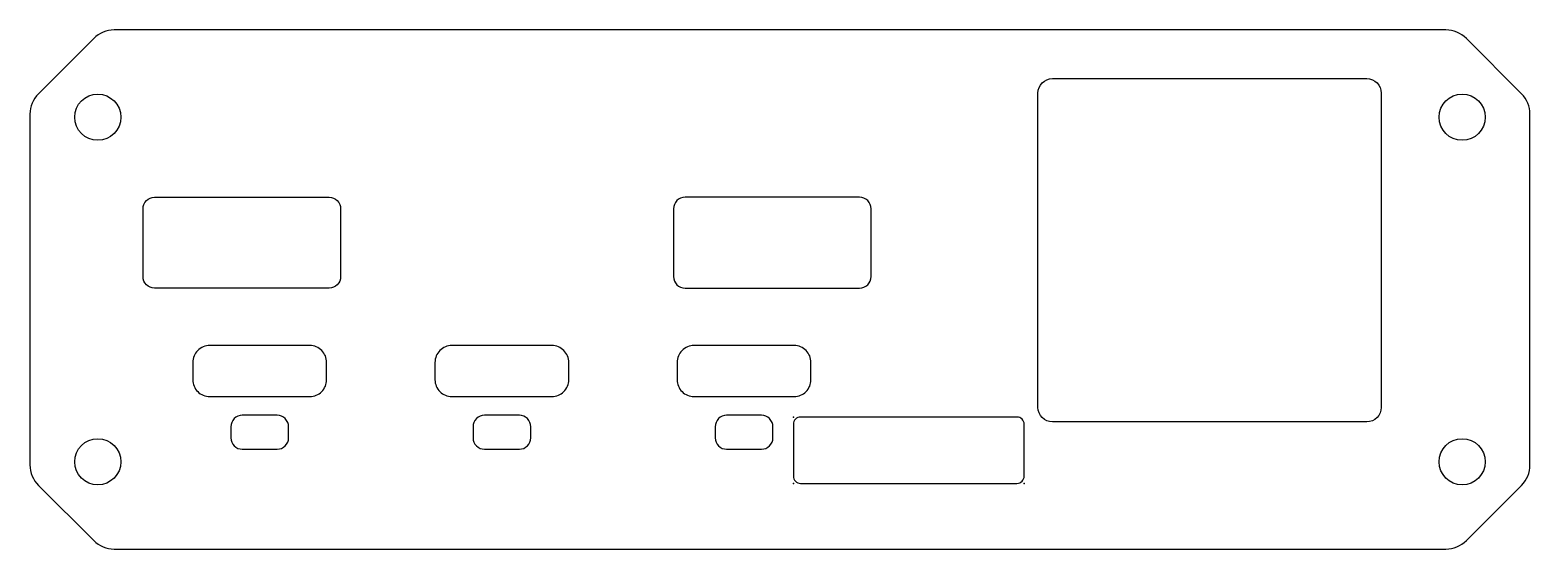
# Model space of a CAD drawing. Header units: millimetres. Extents: x -59 to 45, y 2 to 38.
import ezdxf

# ---------------------------------------------------------------- set-up
doc = ezdxf.new("R2010")
doc.units = ezdxf.units.MM
doc.layers.get('0').update_dxf_attribs({"linetype": 'CONTINUOUS'})

msp = doc.modelspace()

# ---------------------------------------------------------------- linework, layer by layer
for points in [[(-58.65, 33.58, 0.198912), (-59.24, 32.17), (-59.24, 7.84, 0.198912), (-58.65, 6.42), (-54.82, 2.6, 0.198912), (-53.41, 2.01), (38.93, 2.01, 0.198912), (40.35, 2.6), (44.18, 6.42, 0.198912), (44.76, 7.84), (44.76, 32.17, 0.198912), (44.18, 33.58), (40.35, 37.41, 0.198912), (38.93, 38), (-53.41, 38, 0.198912), (-54.82, 37.41)], [(40.35, 2.6), (44.18, 6.42, 0.198912), (44.76, 7.84), (44.76, 32.17, 0.198912), (44.18, 33.58), (40.35, 37.41, 0.198912), (38.93, 38), (-53.41, 38, 0.198912), (-54.82, 37.41), (-58.65, 33.58, 0.198912), (-59.24, 32.17), (-59.24, 7.84, 0.198912), (-58.65, 6.42), (-54.82, 2.6, 0.198912), (-53.41, 2.01), (38.93, 2.01, 0.198912)], [(33.45, 10.83), (11.65, 10.83, -0.414214), (10.65, 11.83), (10.65, 33.63, -0.414214), (11.65, 34.63), (33.45, 34.63, -0.414214), (34.45, 33.63), (34.45, 11.83, -0.414214)], [(-50.6, 26.4), (-38.5, 26.4, -0.414214), (-37.7, 25.6), (-37.7, 20.9, -0.414214), (-38.5, 20.1), (-50.6, 20.1, -0.414214), (-51.4, 20.9), (-51.4, 25.6, -0.414214)], [(-0.92, 25.6, 0.414214), (-1.72, 26.4), (-13.82, 26.4, 0.414214), (-14.62, 25.6), (-14.62, 20.9, 0.414214), (-13.82, 20.1), (-1.72, 20.1, 0.414214), (-0.92, 20.9)], [(-47.95, 13.75, 0.414214), (-46.78, 12.58), (-39.84, 12.58, 0.414214), (-38.67, 13.75), (-38.67, 14.95, 0.414214), (-39.84, 16.12), (-46.78, 16.12, 0.414214), (-47.95, 14.95)], [(-29.99, 12.58), (-23.05, 12.58, 0.414214), (-21.88, 13.75), (-21.88, 14.95, 0.414214), (-23.05, 16.12), (-29.99, 16.12, 0.414214), (-31.16, 14.95), (-31.16, 13.75, 0.414214)], [(-13.2, 12.58), (-6.26, 12.58, 0.414214), (-5.09, 13.75), (-5.09, 14.95, 0.414214), (-6.26, 16.12), (-13.2, 16.12, 0.414214), (-14.37, 14.95), (-14.37, 13.75, 0.414214)], [(-44.52, 8.93), (-42.1, 8.93, 0.414214), (-41.31, 9.72), (-41.31, 10.49, 0.414214), (-42.1, 11.28), (-44.52, 11.28, 0.414214), (-45.31, 10.49), (-45.31, 9.72, 0.414214)], [(-27.73, 8.93), (-25.31, 8.93, 0.414214), (-24.52, 9.72), (-24.52, 10.49, 0.414214), (-25.31, 11.28), (-27.73, 11.28, 0.414214), (-28.52, 10.49), (-28.52, 9.72, 0.414214)], [(-11.73, 10.49), (-11.73, 9.72, 0.414214), (-10.94, 8.93), (-8.52, 8.93, 0.414214), (-7.73, 9.72), (-7.73, 10.49, 0.414214), (-8.52, 11.28), (-10.94, 11.28, 0.414214)], [(9.69, 7.06), (9.69, 10.66, 0.414214), (9.19, 11.16), (1.69, 11.16), (-5.81, 11.16, 0.414214), (-6.31, 10.66), (-6.31, 7.06, 0.414214), (-5.81, 6.56), (9.19, 6.56, 0.414214)]]:
    msp.add_lwpolyline(points, format="xyb", close=True)
for centre in [(-54.54, 31.95), (40.06, 31.95), (-54.54, 8.06), (40.06, 8.06)]:
    msp.add_circle(centre, 1.6)
for p in [(-6.31, 11.16), (-6.31, 6.56), (9.69, 6.56)]:
    msp.add_point(p)

doc.saveas('drawing.dxf')
